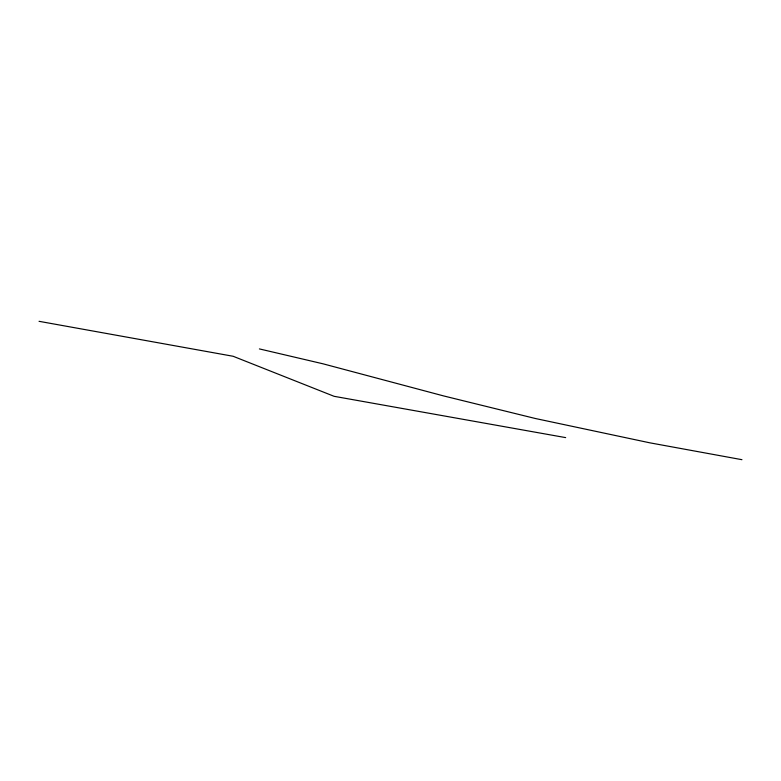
<?xml version="1.0" encoding="UTF-8"?>
<svg xmlns="http://www.w3.org/2000/svg" width="781" height="781" viewBox="0 0 781 781"><rect width="100%" height="100%" fill="white"/><g stroke="black" fill="none" stroke-linecap="round" stroke-linejoin="round"><path stroke-width="1.17" d="M741.95 459.687L649.851 442.827L535.434 418.518L443.637 395.928L323.041 363.819L259.399 348.912M565.669 437.614L334.092 396.309L233.138 356.273L39.05 321.313"/></g></svg>
